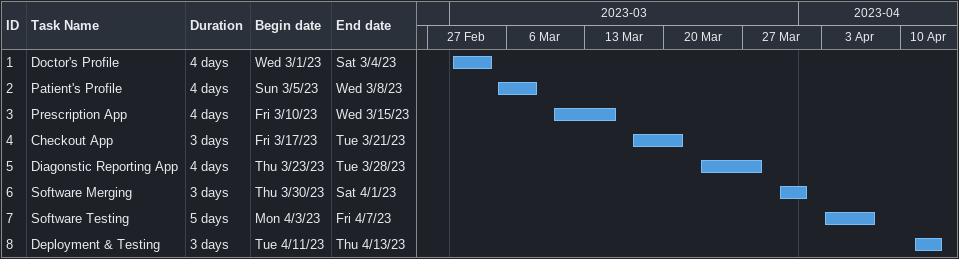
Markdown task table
| ID | Task | Duration | Start | Finish |
|---|---|---|---|---|
| 1 | Doctor's Profile | 4d | 2023-03-01 | 2023-03-04 |
| 2 | Patient's Profile | 4d | 2023-03-05 | 2023-03-08 |
| 3 | Prescription App | 4d | 2023-03-10 | 2023-03-15 |
| 4 | Checkout App | 3d | 2023-03-17 | 2023-03-21 |
| 5 | Diagonstic Reporting App | 4d | 2023-03-23 | 2023-03-28 |
| 6 | Software Merging | 3d | 2023-03-30 | 2023-04-01 |
| 7 | Software Testing | 5d | 2023-04-03 | 2023-04-07 |
| 8 | Deployment & Testing | 3d | 2023-04-11 | 2023-04-13 |
